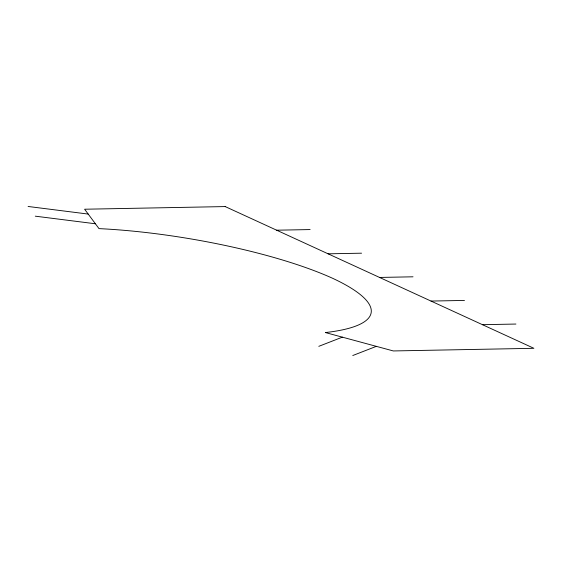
<?xml version="1.0" encoding="UTF-8"?>
<svg xmlns="http://www.w3.org/2000/svg" width="562" height="562" viewBox="0 0 562 562"><rect width="100%" height="100%" fill="white"/><g stroke="black" fill="none" stroke-linecap="round" stroke-linejoin="round"><path stroke-width="0.84" d="M318.802 346.332L342.363 337.158M352.767 355.528L376.336 346.354M276.652 230.195L310.126 229.57M328.103 253.82L361.57 253.188M379.554 277.438L413.021 276.806M430.998 301.063L464.472 300.431M482.449 324.681L515.923 324.049M28.1 206.472L88.213 214.073M35.294 216.173L95.407 223.774M225.2 206.577L84.616 209.226L99.003 228.622A194.29 43.703 9.5 0 1 332.69 278.323A194.29 43.703 9.5 0 1 325.384 332.556L393.316 350.948L533.9 348.307L225.2 206.577"/></g></svg>
